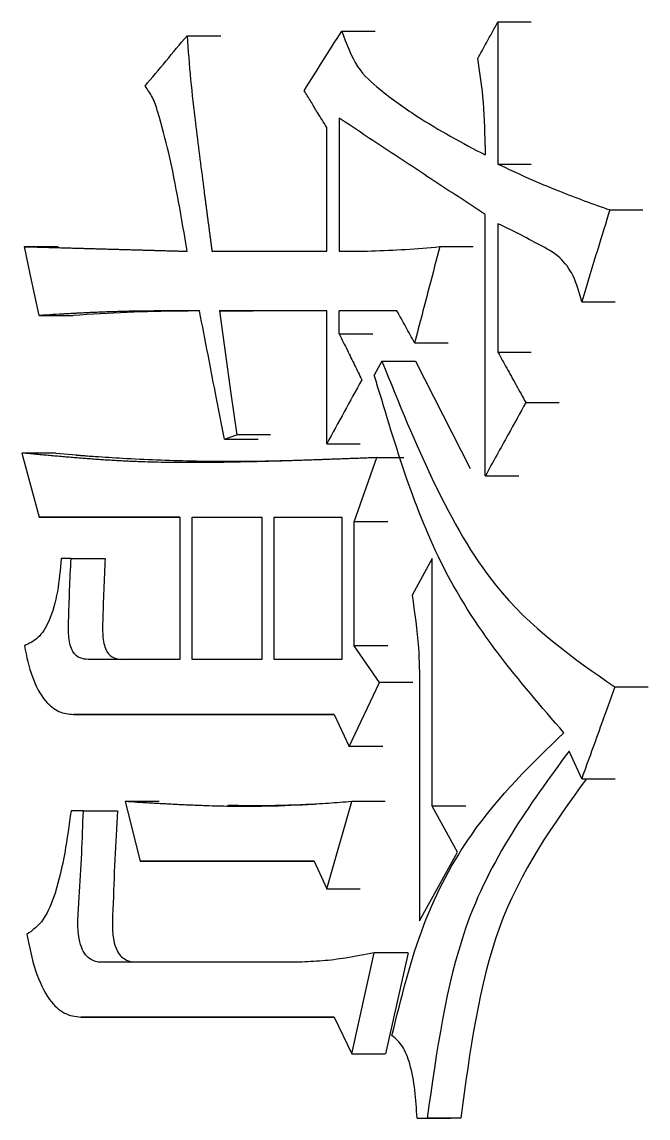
# Model space of a CAD drawing. Header units: millimetres. Extents: x 2160 to 4596, y 811 to 2534.
# Drawn here: x 3258.709 to 3260.188, y 1503.777 to 1506.363 of the extents above; entities that cross this region are included whole.
import ezdxf

# ---------------------------------------------------------------- set-up
doc = ezdxf.new("R2010")
doc.units = ezdxf.units.MM

msp = doc.modelspace()

# ---------------------------------------------------------------- linework, layer by layer
at = {"color": 7, "linetype": 'Continuous', "lineweight": 25}
for p, q in [((3259.8332, 1506.3628), (3259.8332, 1506.0274)), ((3259.8332, 1506.3628), (3259.912, 1506.3628)), ((3259.0994, 1506.3303), (3259.1791, 1506.3303)), ((3259.4644, 1506.3411), (3259.5436, 1506.3411)), ((3259.4585, 1506.1356), (3259.4585, 1505.8219)), ((3259.4289, 1505.8219), (3259.4289, 1506.114)), ((3259.8033, 1506.0707), (3259.8033, 1506.0491)), ((3259.8332, 1506.0274), (3259.912, 1506.0274)), ((3260.0972, 1505.9193), (3260.1757, 1505.9193)), ((3259.8033, 1505.2918), (3259.8033, 1505.9084)), ((3259.8332, 1505.8868), (3259.8332, 1505.5839)), ((3258.7151, 1505.8327), (3258.7953, 1505.8327)), ((3259.6959, 1505.8327), (3259.7749, 1505.8327)), ((3259.158, 1505.8219), (3259.4289, 1505.8219)), ((3260.031, 1505.7029), (3260.11, 1505.7029)), ((3259.4289, 1505.6813), (3259.1756, 1505.6813)), ((3259.1756, 1505.6813), (3259.2552, 1505.6813)), ((3259.4289, 1505.3676), (3259.4289, 1505.6813)), ((3259.5948, 1505.6813), (3259.4585, 1505.6813)), ((3259.4585, 1505.6272), (3259.4585, 1505.6813)), ((3259.5377, 1505.6813), (3259.4585, 1505.6813)), ((3258.7499, 1505.6704), (3258.8305, 1505.6704)), ((3259.4585, 1505.6272), (3259.5377, 1505.6272)), ((3259.6364, 1505.6055), (3259.7155, 1505.6055)), ((3259.8332, 1505.5839), (3259.912, 1505.5839)), ((3259.5592, 1505.5623), (3259.5414, 1505.5298)), ((3259.6388, 1505.5623), (3259.7674, 1505.3092)), ((3259.899, 1505.4649), (3259.9777, 1505.4649)), ((3259.1874, 1505.3784), (3259.2167, 1505.3892)), ((3259.1874, 1505.3784), (3259.267, 1505.3784)), ((3259.2963, 1505.3892), (3259.2167, 1505.3892)), ((3259.4289, 1505.3676), (3259.5082, 1505.3676)), ((3258.7093, 1505.3459), (3258.7499, 1505.1945)), ((3258.7895, 1505.3459), (3258.7093, 1505.3459)), ((3258.79, 1505.3459), (3258.8575, 1505.3402)), ((3259.494, 1505.1837), (3259.5473, 1505.3351)), ((3259.5473, 1505.3351), (3259.6107, 1505.3351)), ((3259.8033, 1505.2918), (3259.8822, 1505.2918)), ((3258.7499, 1505.1945), (3259.0819, 1505.1945)), ((3258.83, 1505.1945), (3258.7499, 1505.1945)), ((3259.0819, 1505.1945), (3258.8305, 1505.1945)), ((3259.0819, 1505.1945), (3259.0819, 1504.8591)), ((3259.1111, 1505.1945), (3259.2755, 1505.1945)), ((3259.1111, 1504.8591), (3259.1111, 1505.1945)), ((3259.1111, 1505.1945), (3259.1908, 1505.1945)), ((3259.2755, 1505.1945), (3259.2755, 1504.8591)), ((3259.305, 1505.1945), (3259.4644, 1505.1945)), ((3259.305, 1504.8591), (3259.305, 1505.1945)), ((3259.305, 1505.1945), (3259.3844, 1505.1945)), ((3259.4644, 1505.1945), (3259.4644, 1504.8591)), ((3259.494, 1504.8916), (3259.494, 1505.1837)), ((3259.5732, 1505.1837), (3259.494, 1505.1837)), ((3258.8253, 1505.0971), (3258.8021, 1505.0971)), ((3258.8253, 1505.0971), (3258.9054, 1505.0971)), ((3259.6781, 1505.0971), (3259.6305, 1505.0106)), ((3259.6781, 1504.513), (3259.6781, 1505.0971)), ((3259.5533, 1504.8051), (3259.494, 1504.8916)), ((3259.5732, 1504.8916), (3259.494, 1504.8916)), ((3258.9458, 1504.8591), (3258.8658, 1504.8591)), ((3259.0819, 1504.8591), (3258.866, 1504.8591)), ((3259.2755, 1504.8591), (3259.1111, 1504.8591)), ((3259.4644, 1504.8591), (3259.305, 1504.8591)), ((3259.4822, 1504.6536), (3259.5533, 1504.8051)), ((3259.6324, 1504.8051), (3259.5533, 1504.8051)), ((3259.6483, 1504.7942), (3259.6483, 1504.2426)), ((3260.1093, 1504.7942), (3260.1877, 1504.7942)), ((3258.8311, 1504.7293), (3259.4466, 1504.7293)), ((3258.9112, 1504.7293), (3258.8311, 1504.7293)), ((3259.4466, 1504.7293), (3258.9116, 1504.7293)), ((3259.4466, 1504.7293), (3259.4822, 1504.6536)), ((3259.5614, 1504.6536), (3259.4822, 1504.6536)), ((3260.031, 1504.5779), (3260.001, 1504.6428)), ((3260.031, 1504.5779), (3260.1096, 1504.5779)), ((3259.0332, 1504.5238), (3258.9533, 1504.5238)), ((3258.9533, 1504.5238), (3258.9883, 1504.3832)), ((3259.4289, 1504.3183), (3259.4881, 1504.5238)), ((3259.5673, 1504.5238), (3259.4881, 1504.5238)), ((3259.7376, 1504.4048), (3259.6781, 1504.513)), ((3259.7571, 1504.513), (3259.6781, 1504.513)), ((3258.8544, 1504.5022), (3258.8253, 1504.5022)), ((3258.8544, 1504.5022), (3258.9344, 1504.5022)), ((3259.6483, 1504.2426), (3259.7376, 1504.4048)), ((3259.0682, 1504.3832), (3258.9883, 1504.3832)), ((3259.3994, 1504.3832), (3259.4289, 1504.3183)), ((3259.4289, 1504.3183), (3259.5082, 1504.3183)), ((3259.4881, 1503.9289), (3259.5414, 1504.1668)), ((3259.6206, 1504.1668), (3259.5414, 1504.1668)), ((3259.621, 1504.1668), (3259.5677, 1503.9289)), ((3259.3639, 1504.1452), (3258.8893, 1504.1452)), ((3258.8485, 1504.0154), (3259.4466, 1504.0154)), ((3258.9286, 1504.0154), (3258.8485, 1504.0154)), ((3259.4466, 1504.0154), (3258.929, 1504.0154)), ((3259.4466, 1504.0154), (3259.4881, 1503.9289)), ((3259.4881, 1503.9289), (3259.5673, 1503.9289)), ((3259.6424, 1503.7774), (3259.6662, 1503.7774)), ((3259.6424, 1503.7774), (3259.7214, 1503.7774)), ((3259.7452, 1503.7774), (3259.6662, 1503.7774))]:
    msp.add_line(p, q, dxfattribs=at)
at = {"color": 7, "linetype": 'Continuous', "lineweight": 25, "flags": 128}
for points in [[(3258.7499, 1505.6704), (3258.7398, 1505.7175), (3258.7297, 1505.7645), (3258.7151, 1505.8327)], [(3259.1756, 1505.6813), (3259.1893, 1505.5839), (3259.203, 1505.4865), (3259.2167, 1505.3892)], [(3259.5592, 1505.5623), (3259.5945, 1505.5623), (3259.6166, 1505.5623), (3259.6384, 1505.5623)]]:
    msp.add_lwpolyline(points, dxfattribs=at)
at = {"color": 7, "linetype": 'Continuous', "lineweight": 25}
for points, knots in [([(3259.7854, 1506.2762), (3259.7922, 1506.2886), (3259.8036, 1506.3092), (3259.8195, 1506.338), (3259.8286, 1506.3545), (3259.8332, 1506.3628)], [0, 0, 0, 0, 0.428361, 0.714181, 1, 1, 1, 1]), ([(3259, 1506.2113), (3259.0166, 1506.2311), (3259.0497, 1506.2708), (3259.0828, 1506.3105), (3259.0994, 1506.3303)], [0, 0, 0, 0, 0.499998, 1, 1, 1, 1]), ([(3259.0994, 1506.3303), (3259.1019, 1506.2958), (3259.1069, 1506.2268), (3259.121, 1506.1079), (3259.1325, 1506.0172), (3259.1402, 1505.9573), (3259.1419, 1505.9447), (3259.1431, 1505.9353), (3259.1444, 1505.9258), (3259.1454, 1505.9179), (3259.1464, 1505.9101), (3259.1472, 1505.9038), (3259.1483, 1505.8959), (3259.1493, 1505.888), (3259.1504, 1505.8801), (3259.1514, 1505.8723), (3259.1524, 1505.8644), (3259.1535, 1505.8565), (3259.1545, 1505.8486), (3259.1555, 1505.8408), (3259.1568, 1505.8313), (3259.1576, 1505.825), (3259.158, 1505.8219)], [0, 0, 0, 0, 0.201249, 0.402512, 0.701241, 0.738586, 0.757258, 0.77593, 0.794603, 0.813275, 0.822611, 0.841284, 0.85062, 0.869292, 0.887965, 0.897301, 0.915973, 0.934645, 0.943982, 0.962654, 0.981327, 1, 1, 1, 1]), ([(3259.3758, 1506.2005), (3259.3905, 1506.2239), (3259.42, 1506.2708), (3259.4496, 1506.3176), (3259.4644, 1506.3411)], [0, 0, 0, 0, 0.5, 1, 1, 1, 1]), ([(3259.4644, 1506.3411), (3259.4755, 1506.311), (3259.4976, 1506.2517), (3259.5644, 1506.1944), (3259.6638, 1506.1227), (3259.7489, 1506.0778), (3259.8033, 1506.0491)], [0, 0, 0, 0, 0.161067, 0.318631, 0.564031, 1, 1, 1, 1]), ([(3259.8033, 1506.0707), (3259.8025, 1506.1098), (3259.801, 1506.1794), (3259.7901, 1506.2467), (3259.7854, 1506.2762)], [0, 0, 0, 0, 0.5610734, 1, 1, 1, 1]), ([(3259.0994, 1505.8219), (3259.0864, 1505.8999), (3259.0676, 1506.0119), (3259.0368, 1506.1304), (3259.019, 1506.1861), (3259.0063, 1506.203), (3259, 1506.2113)], [0, 0, 0, 0, 0.564923, 0.811394, 0.907312, 1, 1, 1, 1]), ([(3259.4289, 1506.114), (3259.4217, 1506.1258), (3259.4092, 1506.1461), (3259.3915, 1506.1749), (3259.381, 1506.192), (3259.3758, 1506.2005)], [0, 0, 0, 0, 0.408883, 0.704441, 1, 1, 1, 1]), ([(3259.8033, 1505.9084), (3259.7652, 1505.9335), (3259.6884, 1505.9838), (3259.5734, 1506.0596), (3259.4968, 1506.1103), (3259.4585, 1506.1356)], [0, 0, 0, 0, 0.330678, 0.665338, 1, 1, 1, 1]), ([(3259.8332, 1506.0274), (3259.857, 1506.0163), (3259.9047, 1505.994), (3259.9926, 1505.9569), (3260.0571, 1505.9337), (3260.0972, 1505.9193)], [0, 0, 0, 0, 0.274107, 0.548239, 1, 1, 1, 1]), ([(3260.0972, 1505.9193), (3260.088, 1505.8891), (3260.0723, 1505.838), (3260.0503, 1505.7659), (3260.0374, 1505.7239), (3260.031, 1505.7029)], [0, 0, 0, 0, 0.417909, 0.708955, 1, 1, 1, 1]), ([(3260.031, 1505.7029), (3260.0252, 1505.7243), (3260.0138, 1505.7661), (3259.9772, 1505.8132), (3259.9312, 1505.8366), (3259.8825, 1505.8634), (3259.8496, 1505.879), (3259.8332, 1505.8868)], [0, 0, 0, 0, 0.178456, 0.349692, 0.567005, 0.783635, 1, 1, 1, 1]), ([(3258.7151, 1505.8327), (3258.717, 1505.8326), (3258.7197, 1505.8326), (3258.7234, 1505.8325), (3258.7271, 1505.8324), (3258.7317, 1505.8322), (3258.7373, 1505.8321), (3258.7428, 1505.8319), (3258.7483, 1505.8318), (3258.7539, 1505.8316), (3258.7594, 1505.8314), (3258.765, 1505.8313), (3258.7705, 1505.8311), (3258.776, 1505.831), (3258.7816, 1505.8308), (3258.789, 1505.8306), (3258.7964, 1505.8304), (3258.8038, 1505.8302), (3258.8093, 1505.8301), (3258.8148, 1505.8299), (3258.8204, 1505.8297), (3258.8259, 1505.8296), (3258.8315, 1505.8294), (3258.837, 1505.8293), (3258.8426, 1505.8291), (3258.8482, 1505.829), (3258.8537, 1505.8288), (3258.8593, 1505.8286), (3258.8667, 1505.8284), (3258.8741, 1505.8282), (3258.8815, 1505.828), (3258.887, 1505.8279), (3258.8926, 1505.8277), (3258.8982, 1505.8276), (3258.9037, 1505.8274), (3258.9093, 1505.8272), (3258.9149, 1505.8271), (3258.9204, 1505.8269), (3258.926, 1505.8268), (3258.9316, 1505.8266), (3258.939, 1505.8264), (3258.9464, 1505.8262), (3258.9538, 1505.826), (3258.9594, 1505.8258), (3258.965, 1505.8257), (3258.9706, 1505.8255), (3258.9761, 1505.8254), (3258.9817, 1505.8252), (3258.9873, 1505.825), (3258.9929, 1505.8249), (3258.9984, 1505.8247), (3259.004, 1505.8246), (3259.0096, 1505.8244), (3259.017, 1505.8242), (3259.0245, 1505.824), (3259.0319, 1505.8238), (3259.0375, 1505.8236), (3259.0431, 1505.8235), (3259.0487, 1505.8233), (3259.0543, 1505.8232), (3259.0598, 1505.823), (3259.0654, 1505.8228), (3259.071, 1505.8227), (3259.0766, 1505.8225), (3259.0822, 1505.8224), (3259.0898, 1505.8222), (3259.0955, 1505.822), (3259.0994, 1505.8219)], [0, 0, 0, 0, 0.014477, 0.021715, 0.028953, 0.043429, 0.057906, 0.072382, 0.086858, 0.101335, 0.115811, 0.130287, 0.144764, 0.15924, 0.173716, 0.188193, 0.217145, 0.231622, 0.246098, 0.260574, 0.275051, 0.289527, 0.304003, 0.31848, 0.332956, 0.347432, 0.361908, 0.376385, 0.390861, 0.419814, 0.43429, 0.448766, 0.463243, 0.477719, 0.492195, 0.506672, 0.521148, 0.535624, 0.550101, 0.564577, 0.579053, 0.608006, 0.622482, 0.636959, 0.651435, 0.665911, 0.680388, 0.694864, 0.70934, 0.723817, 0.738293, 0.752769, 0.767246, 0.781722, 0.810675, 0.825151, 0.839627, 0.854104, 0.86858, 0.883056, 0.897533, 0.912009, 0.926485, 0.940962, 0.955438, 0.969914, 1, 1, 1, 1]), ([(3259.4585, 1505.8219), (3259.4838, 1505.8219), (3259.5359, 1505.8221), (3259.6151, 1505.8259), (3259.669, 1505.8304), (3259.6959, 1505.8327)], [0, 0, 0, 0, 0.320269, 0.660054, 1, 1, 1, 1]), ([(3259.6959, 1505.8327), (3259.6878, 1505.8018), (3259.6739, 1505.7485), (3259.654, 1505.6728), (3259.6423, 1505.6279), (3259.6364, 1505.6055)], [0, 0, 0, 0, 0.4083, 0.70415, 1, 1, 1, 1]), ([(3259.1287, 1505.6813), (3259.0875, 1505.6813), (3259.0451, 1505.6813), (3259.0001, 1505.6808), (3258.9937, 1505.6807), (3258.9873, 1505.6806), (3258.9809, 1505.6805), (3258.9758, 1505.6804), (3258.9694, 1505.6803), (3258.9642, 1505.6802), (3258.9578, 1505.6801), (3258.9527, 1505.68), (3258.9463, 1505.6798), (3258.9399, 1505.6796), (3258.9296, 1505.6793), (3258.9207, 1505.6791), (3258.9117, 1505.6788), (3258.9053, 1505.6785), (3258.8989, 1505.6783), (3258.8925, 1505.678), (3258.8861, 1505.6778), (3258.8785, 1505.6774), (3258.8708, 1505.6771), (3258.8644, 1505.6768), (3258.858, 1505.6765), (3258.8516, 1505.6761), (3258.8453, 1505.6758), (3258.8401, 1505.6756), (3258.835, 1505.6753), (3258.8299, 1505.675), (3258.8236, 1505.6747), (3258.8172, 1505.6743), (3258.8108, 1505.674), (3258.8044, 1505.6736), (3258.7904, 1505.6728), (3258.7718, 1505.6717), (3258.7557, 1505.6708), (3258.7499, 1505.6704)], [0, 0, 0, 0, 0.32454, 0.334682, 0.354966, 0.37525, 0.385391, 0.405675, 0.415817, 0.436101, 0.446242, 0.466526, 0.476668, 0.496952, 0.517235, 0.557803, 0.567945, 0.588228, 0.608512, 0.618654, 0.638938, 0.659221, 0.679505, 0.699789, 0.709931, 0.730214, 0.750498, 0.76064, 0.770782, 0.791065, 0.801207, 0.821491, 0.841775, 0.851916, 0.8722, 0.953335, 1, 1, 1, 1]), ([(3259.1298, 1505.681), (3259.115, 1505.681), (3259.0574, 1505.6809), (3258.9576, 1505.678), (3258.8729, 1505.673), (3258.8305, 1505.6704)], [0, 0, 0, 0, 0.147579, 0.573728, 1, 1, 1, 1]), ([(3259.1874, 1505.3784), (3259.1812, 1505.4104), (3259.1683, 1505.4769), (3259.1487, 1505.5779), (3259.1354, 1505.6468), (3259.1287, 1505.6813)], [0, 0, 0, 0, 0.317295, 0.658647, 1, 1, 1, 1]), ([(3259.6364, 1505.6055), (3259.6295, 1505.6182), (3259.6156, 1505.6434), (3259.6018, 1505.6686), (3259.5948, 1505.6813)], [0, 0, 0, 0, 0.5000008, 1, 1, 1, 1]), ([(3259.4585, 1505.6272), (3259.4649, 1505.6141), (3259.477, 1505.5896), (3259.4948, 1505.5535), (3259.5061, 1505.5305), (3259.5118, 1505.519)], [0, 0, 0, 0, 0.36195, 0.680974, 1, 1, 1, 1]), ([(3259.8332, 1505.5839), (3259.8401, 1505.5714), (3259.8545, 1505.5454), (3259.8764, 1505.5057), (3259.8915, 1505.4785), (3259.899, 1505.4649)], [0, 0, 0, 0, 0.314652, 0.657325, 1, 1, 1, 1]), ([(3259.5592, 1505.5623), (3259.6386, 1505.3669), (3259.7781, 1505.0238), (3260.0096, 1504.8633), (3260.1093, 1504.7942)], [0, 0, 0, 0, 0.569597, 1, 1, 1, 1]), ([(3259.989, 1504.6861), (3259.8828, 1504.8085), (3259.6901, 1505.0307), (3259.5875, 1505.3752), (3259.5414, 1505.5298)], [0, 0, 0, 0, 0.551113, 1, 1, 1, 1]), ([(3259.5118, 1505.519), (3259.4979, 1505.4938), (3259.4703, 1505.4433), (3259.4427, 1505.3928), (3259.4289, 1505.3676)], [0, 0, 0, 0, 0.5, 1, 1, 1, 1]), ([(3259.899, 1505.4649), (3259.8852, 1505.44), (3259.8623, 1505.3986), (3259.8304, 1505.3409), (3259.8123, 1505.3082), (3259.8033, 1505.2918)], [0, 0, 0, 0, 0.432644, 0.716322, 1, 1, 1, 1]), ([(3259.5473, 1505.3351), (3259.5421, 1505.3349), (3259.5316, 1505.3345), (3259.5158, 1505.3339), (3259.5, 1505.3333), (3259.4843, 1505.3327), (3259.4711, 1505.3322), (3259.458, 1505.3318), (3259.4475, 1505.3314), (3259.437, 1505.331), (3259.4292, 1505.3307), (3259.4226, 1505.3305), (3259.4135, 1505.3301), (3259.4043, 1505.3298), (3259.3938, 1505.3295), (3259.3859, 1505.3292), (3259.3755, 1505.3288), (3259.365, 1505.3285), (3259.3519, 1505.3281), (3259.3415, 1505.3278), (3259.331, 1505.3274), (3259.3245, 1505.3272), (3259.3179, 1505.327), (3259.3114, 1505.3269), (3259.3049, 1505.3267), (3259.2983, 1505.3265), (3259.2918, 1505.3263), (3259.2853, 1505.3261), (3259.2788, 1505.326), (3259.2722, 1505.3258), (3259.2657, 1505.3256), (3259.2592, 1505.3255), (3259.2527, 1505.3253), (3259.2461, 1505.3252), (3259.2396, 1505.325), (3259.2253, 1505.3247), (3259.1705, 1505.3236), (3259.0977, 1505.3229), (3259.0251, 1505.3241), (3258.9889, 1505.3252), (3258.9682, 1505.3261), (3258.9527, 1505.3268), (3258.9371, 1505.3276), (3258.9217, 1505.3285), (3258.9087, 1505.3293), (3258.8958, 1505.3302), (3258.8829, 1505.331), (3258.8701, 1505.332), (3258.8572, 1505.333), (3258.8443, 1505.334), (3258.8288, 1505.3352), (3258.816, 1505.3363), (3258.8031, 1505.3374), (3258.7903, 1505.3385), (3258.7774, 1505.3397), (3258.7646, 1505.3408), (3258.7517, 1505.342), (3258.7389, 1505.3432), (3258.7248, 1505.3445), (3258.7158, 1505.3453), (3258.7093, 1505.3459)], [0, 0, 0, 0, 0.018603, 0.037206, 0.055809, 0.074412, 0.093015, 0.102316, 0.120919, 0.130221, 0.139522, 0.148824, 0.153474, 0.172077, 0.181379, 0.19068, 0.199982, 0.218585, 0.227886, 0.246489, 0.255791, 0.265092, 0.269743, 0.279044, 0.288346, 0.292997, 0.302298, 0.311599, 0.31625, 0.325552, 0.334853, 0.339504, 0.348805, 0.358107, 0.362758, 0.372059, 0.409265, 0.558092, 0.632505, 0.669711, 0.688314, 0.706917, 0.72552, 0.744123, 0.762726, 0.772028, 0.790631, 0.809233, 0.818535, 0.837138, 0.855741, 0.874344, 0.883645, 0.902248, 0.920851, 0.930153, 0.948756, 0.967359, 0.97666, 1, 1, 1, 1]), ([(3259.338, 1505.3276), (3259.338, 1505.3276), (3259.338, 1505.3277), (3259.2586, 1505.3256), (3259.1275, 1505.325), (3258.9769, 1505.3311), (3258.8914, 1505.3365), (3258.8549, 1505.3391), (3258.8423, 1505.34), (3258.8372, 1505.3404), (3258.8375, 1505.3404), (3258.8375, 1505.3404)], [0, 0, 0, 0, 0.005956, 0.09253, 0.479471, 0.775614, 0.898514, 0.970424, 0.985739, 0.999253, 1, 1, 1, 1]), ([(3258.8021, 1505.0971), (3258.7998, 1505.071), (3258.7952, 1505.0192), (3258.7773, 1504.9524), (3258.7485, 1504.9064), (3258.7261, 1504.8965), (3258.7151, 1504.8916)], [0, 0, 0, 0, 0.2904, 0.575151, 0.790821, 1, 1, 1, 1]), ([(3258.866, 1504.8591), (3258.8597, 1504.8596), (3258.8468, 1504.8606), (3258.827, 1504.8749), (3258.8186, 1504.9114), (3258.8203, 1504.9856), (3258.8231, 1505.0478), (3258.8253, 1505.0971)], [0, 0, 0, 0, 0.111245, 0.226323, 0.352571, 0.486481, 1, 1, 1, 1]), ([(3258.9058, 1505.0971), (3258.9036, 1505.0478), (3258.9008, 1504.9856), (3258.8991, 1504.9114), (3258.9075, 1504.875), (3258.9272, 1504.8606), (3258.9401, 1504.8596), (3258.9464, 1504.8591)], [0, 0, 0, 0, 0.513666, 0.647616, 0.773872, 0.888864, 1, 1, 1, 1]), ([(3259.6305, 1505.0106), (3259.6365, 1504.9695), (3259.6471, 1504.8983), (3259.6479, 1504.8252), (3259.6483, 1504.7942)], [0, 0, 0, 0, 0.576908, 1, 1, 1, 1]), ([(3258.7151, 1504.8916), (3258.7205, 1504.8663), (3258.731, 1504.8164), (3258.7607, 1504.7613), (3258.7963, 1504.7327), (3258.8196, 1504.7304), (3258.8311, 1504.7293)], [0, 0, 0, 0, 0.291879, 0.573778, 0.788361, 1, 1, 1, 1]), ([(3260.1093, 1504.7942), (3260.0987, 1504.7652), (3260.0805, 1504.7147), (3260.0544, 1504.6425), (3260.0388, 1504.5995), (3260.031, 1504.5779)], [0, 0, 0, 0, 0.402386, 0.701193, 1, 1, 1, 1]), ([(3259.583, 1503.9721), (3259.6051, 1504.0617), (3259.6487, 1504.2386), (3259.7868, 1504.4921), (3259.9128, 1504.6129), (3259.989, 1504.6861)], [0, 0, 0, 0, 0.288018, 0.569196, 1, 1, 1, 1]), ([(3260.001, 1504.6428), (3259.9074, 1504.5155), (3259.7375, 1504.2842), (3259.6883, 1503.9345), (3259.6662, 1503.7774)], [0, 0, 0, 0, 0.550671, 1, 1, 1, 1]), ([(3260.0421, 1504.5779), (3259.9639, 1504.4696), (3259.8102, 1504.2565), (3259.7669, 1503.9353), (3259.7456, 1503.7774)], [0, 0, 0, 0, 0.508538, 1, 1, 1, 1]), ([(3259.4881, 1504.5238), (3259.4697, 1504.5224), (3259.4421, 1504.5203), (3259.41, 1504.518), (3259.3939, 1504.517), (3259.3779, 1504.5161), (3259.3298, 1504.5135), (3259.2657, 1504.512), (3259.1926, 1504.5125), (3259.1538, 1504.5135), (3259.1311, 1504.5144), (3259.1242, 1504.5146), (3259.1151, 1504.515), (3259.106, 1504.5154), (3259.0969, 1504.5158), (3259.0901, 1504.5161), (3259.0833, 1504.5164), (3259.0742, 1504.5168), (3259.0651, 1504.5173), (3259.056, 1504.5178), (3259.0492, 1504.5182), (3259.0401, 1504.5187), (3259.031, 1504.5192), (3259.0197, 1504.5198), (3259.0084, 1504.5205), (3258.9948, 1504.5213), (3258.9764, 1504.5224), (3258.9626, 1504.5232), (3258.9533, 1504.5238)], [0, 0, 0, 0, 0.1024398, 0.1536597, 0.1792697, 0.1920747, 0.2432948, 0.4481938, 0.5506355, 0.6530768, 0.6658817, 0.6786867, 0.6914917, 0.7171016, 0.7299066, 0.7427115, 0.7555165, 0.7683215, 0.7939314, 0.8067364, 0.8195413, 0.8323463, 0.8579562, 0.8707612, 0.8963711, 0.9219811, 0.947591, 1, 1, 1, 1]), ([(3259.401, 1504.5175), (3259.3999, 1504.5174), (3259.3908, 1504.5171), (3259.3025, 1504.5135), (3259.2471, 1504.5138), (3259.2088, 1504.5145), (3259.2008, 1504.5147), (3259.1959, 1504.5149)], [0, 0, 0, 0, 0.061722, 0.491152, 0.730794, 0.835184, 1, 1, 1, 1]), ([(3258.8253, 1504.5022), (3258.8162, 1504.4356), (3258.8036, 1504.3435), (3258.7627, 1504.2412), (3258.7347, 1504.2203), (3258.7209, 1504.2101)], [0, 0, 0, 0, 0.571986, 0.790496, 1, 1, 1, 1]), ([(3258.8892, 1504.1451), (3258.8812, 1504.1476), (3258.8683, 1504.1517), (3258.8534, 1504.17), (3258.8377, 1504.2163), (3258.8485, 1504.3337), (3258.852, 1504.4352), (3258.8544, 1504.5022)], [0, 0, 0, 0, 0.101343, 0.162893, 0.226662, 0.489518, 1, 1, 1, 1]), ([(3258.9348, 1504.5022), (3258.9326, 1504.4639), (3258.9281, 1504.3866), (3258.9255, 1504.2956), (3258.9221, 1504.232), (3258.9245, 1504.1987), (3258.932, 1504.1748), (3258.9426, 1504.1578), (3258.9558, 1504.1498), (3258.9653, 1504.1466), (3258.9697, 1504.1451)], [0, 0, 0, 0, 0.2869683, 0.5805964, 0.6801532, 0.7640188, 0.8265218, 0.8781764, 0.9439894, 1, 1, 1, 1]), ([(3258.9883, 1504.3832), (3259.0878, 1504.3832), (3259.2242, 1504.3832), (3259.362, 1504.3832), (3259.3994, 1504.3832)], [0, 0, 0, 0, 0.728341, 1, 1, 1, 1]), ([(3259.3994, 1504.3832), (3259.3259, 1504.3832), (3259.2152, 1504.3832), (3259.1055, 1504.3832), (3259.0686, 1504.3832)], [0, 0, 0, 0, 0.664139, 1, 1, 1, 1]), ([(3258.7209, 1504.2101), (3258.7269, 1504.1813), (3258.7386, 1504.1245), (3258.7695, 1504.058), (3258.8088, 1504.0204), (3258.8354, 1504.017), (3258.8485, 1504.0154)], [0, 0, 0, 0, 0.291495, 0.574413, 0.789057, 1, 1, 1, 1]), ([(3259.5414, 1504.1668), (3259.5187, 1504.1626), (3259.4778, 1504.1549), (3259.4187, 1504.1473), (3259.3822, 1504.1459), (3259.3639, 1504.1452)], [0, 0, 0, 0, 0.38409, 0.691775, 1, 1, 1, 1]), ([(3259.6424, 1503.7774), (3259.6395, 1503.8215), (3259.6355, 1503.8824), (3259.6096, 1503.9492), (3259.5917, 1503.9646), (3259.583, 1503.9721)], [0, 0, 0, 0, 0.571542, 0.789948, 1, 1, 1, 1]), ([(3259.7456, 1503.7774), (3259.7411, 1503.7774), (3259.7332, 1503.7774), (3259.7253, 1503.7774), (3259.7218, 1503.7774)], [0, 0, 0, 0, 0.56, 1, 1, 1, 1])]:
    msp.add_open_spline(points, degree=3, knots=knots, dxfattribs=at)

doc.saveas('drawing.dxf')
